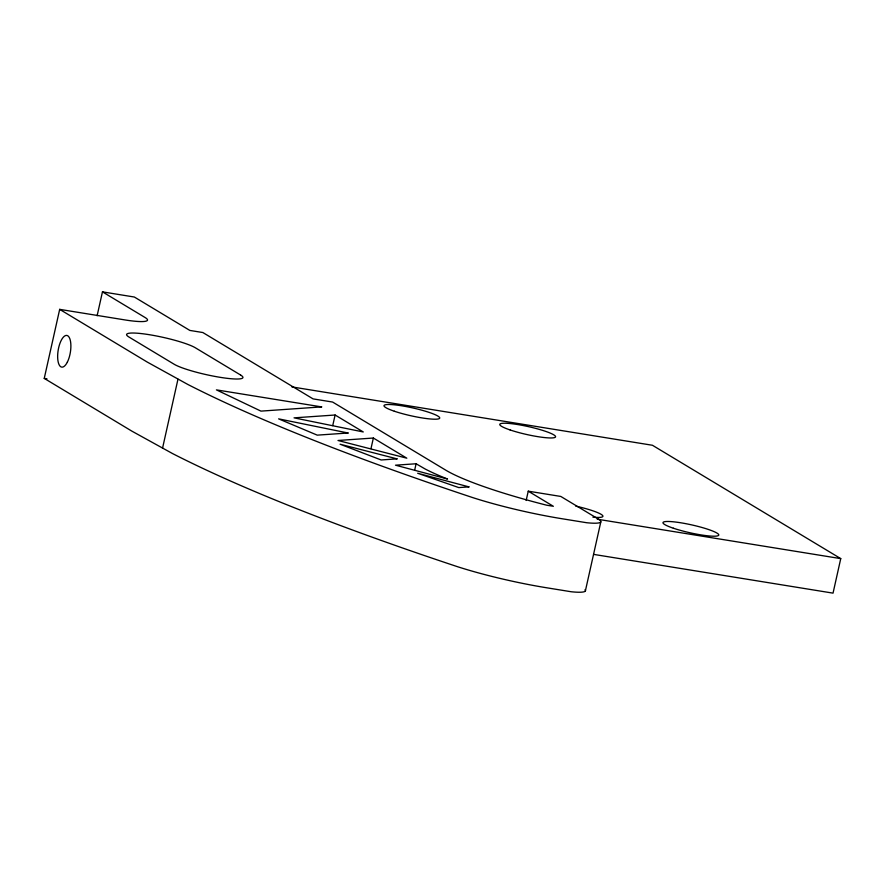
<?xml version="1.0" encoding="UTF-8"?>
<svg xmlns="http://www.w3.org/2000/svg" width="885" height="885" viewBox="0 0 885 885"><rect width="100%" height="100%" fill="white"/><g stroke="black" fill="none" stroke-linecap="round" stroke-linejoin="round"><path stroke-width="1.33" d="M585.029 589.687A37.214 5.244 12.6 0 1 571.168 591.744L546.764 587.795A98.489 13.883 12.6 0 1 457.501 566.699A1026.766 144.675 12.6 0 1 172.475 453.529L131.876 431.139L44.25 378.393L59.682 309.363L124.763 319.894A36.44 5.133 12.6 0 0 145.151 317.56L102.461 291.862L97.118 315.757M162.53 448.252L177.962 379.223M332.727 425.63L335.105 415.01L294.041 417.853L363.259 431.957L335.105 415.01M370.981 448.651L373.359 438.031L338.004 440.487L406.823 458.187L373.359 438.031M414.611 470.4L416.094 463.762L395.495 465.189L447.544 479.028A175.451 24.725 12.6 0 1 425.054 468.939L416.094 463.762M526.166 500.467L528.245 491.175L560.791 496.441L598.448 519.108A37.214 5.244 12.6 0 1 586.6 522.714L562.185 518.765A98.489 13.883 12.6 0 1 472.933 497.669A1026.766 144.675 12.6 0 1 187.908 384.499L147.308 362.109L59.682 309.363M585.383 590.914L600.815 521.885M291.884 386.911L652.444 445.266L840.75 558.623L833.039 593.138L593.569 554.375M102.461 291.862L134.354 297.028L189.844 330.426L202.853 332.539L313.08 398.892L332.605 402.044L445.586 470.057A146.855 20.687 12.6 0 0 546.841 505.235L553.357 506.286L528.245 491.175M44.25 378.393L46.96 378.824M597.209 519.196L840.75 558.623M575.715 506.109A28.574 4.027 12.6 0 1 601.38 514.495A28.574 4.027 12.6 0 1 592.906 517.161M321.642 406.901L260.942 411.116L216.416 389.876L321.642 406.901M348.082 433.008L317.239 435.143L278.609 418.859L348.082 433.008M397.044 458.861L381.158 459.968L340.083 444.215L397.044 458.861M468.95 486.883L458.795 487.591L417.676 473.254L468.95 486.883M240.554 374.997L195.364 347.794A36.44 5.133 12.6 0 0 149.366 334.707A36.44 5.133 12.6 0 0 128.978 337.041L174.168 364.255A36.44 5.133 12.6 0 0 220.166 377.331A36.44 5.133 12.6 0 0 240.554 374.997M673.352 528.212A28.574 4.027 12.6 0 0 718.443 535.513A28.574 4.027 12.6 0 0 680.831 522.792A28.574 4.027 12.6 0 0 673.352 528.212M394.312 411.215A28.574 4.027 12.6 0 0 439.402 418.516A28.574 4.027 12.6 0 0 401.79 405.806A28.574 4.027 12.6 0 0 394.312 411.215M510.147 429.966A28.574 4.027 12.6 0 0 555.238 437.267A28.574 4.027 12.6 0 0 517.636 424.546A28.574 4.027 12.6 0 0 510.147 429.966M67.36 362.109A16.074 6.195 -80.8 0 0 67.791 335.791A16.074 6.195 -80.8 0 0 57.647 355.947A16.074 6.195 -80.8 0 0 67.36 362.109"/></g></svg>
